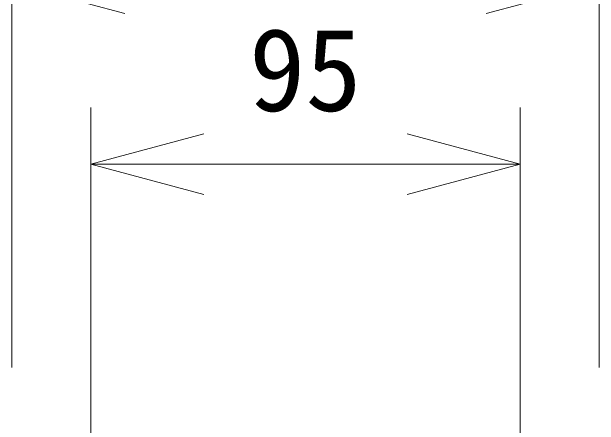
# Model space of a CAD drawing. Units: millimetres, scale not verified. Extents: x -62 to 111, y -57 to 60.
# Drawn here: x -29.43 to -16.43, y 31.49 to 40.63 of the extents above; entities that cross this region are included whole.
import ezdxf
from ezdxf.enums import TextEntityAlignment as Align

# ---------------------------------------------------------------- set-up
doc = ezdxf.new("R2010")
doc.units = ezdxf.units.MM
doc.header["$LTSCALE"] = 0.125
doc.layers.add('0-0_0', color=7, linetype='Continuous', lineweight=20)
doc.layers.add('0-4_SUNPO', color=7, linetype='Continuous', lineweight=20)
doc.styles.add('ＭＳ ゴシック', font='')
doc.styles.get('ＭＳ ゴシック').set_extended_font_data('MS Gothic')

# ---------------------------------------------------------------- blocks, each defined once
blk = doc.blocks.new('_Open30')
at = {"layer": '0-0_0'}
blk.add_line((0, 0), (-1, 0), dxfattribs=at)
blk.add_lwpolyline([(-1, 0.26795), (0, 0), (-1, -0.26795)], dxfattribs=at)
blk = doc.blocks.new('D3')
at = {"layer": '0-4_SUNPO'}
for p, q in [((36.8103, 343.6412), (36.8103, 352.0143)), ((46.3126, 343.6412), (46.3126, 352.0143)), ((39.3103, 350.7643), (43.8126, 350.7643))]:
    blk.add_line(p, q, dxfattribs=at)
at = {"layer": '0-4_SUNPO', "xscale": 2.5, "yscale": 2.5, "rotation": 180}
blk.add_blockref('_Open30', (36.8103, 350.7643), dxfattribs=at)
at = {"layer": '0-4_SUNPO', "xscale": 2.5, "yscale": 2.5}
blk.add_blockref('_Open30', (46.3126, 350.7643), dxfattribs=at)
at = {"layer": '0-4_SUNPO', "style": 'ＭＳ ゴシック'}
blk.add_text('95', height=1.833, dxfattribs=at).set_placement((40.3114, 351.3893), align=Align.BOTTOM_LEFT)
blk = doc.blocks.new('D1')
at = {"layer": '0-4_SUNPO'}
for p, q in [((35.0596, 346.2625), (35.0596, 356.0143)), ((48.0632, 346.2625), (48.0632, 356.0143)), ((37.5596, 354.7643), (45.5632, 354.7643))]:
    blk.add_line(p, q, dxfattribs=at)
at = {"layer": '0-4_SUNPO', "xscale": 2.5, "yscale": 2.5, "rotation": 180}
blk.add_blockref('_Open30', (35.0596, 354.7643), dxfattribs=at)
at = {"layer": '0-4_SUNPO', "xscale": 2.5, "yscale": 2.5}
blk.add_blockref('_Open30', (48.0632, 354.7643), dxfattribs=at)
at = {"layer": '0-4_SUNPO', "style": 'ＭＳ ゴシック'}
blk.add_text('130', height=1.833, dxfattribs=at).set_placement((40.014, 355.3893), align=Align.BOTTOM_LEFT)

msp = doc.modelspace()

# ---------------------------------------------------------------- block references
at = {"layer": '0-4_SUNPO'}
for name in ['D1', 'D3']:
    msp.add_blockref(name, (-64.4907, -313.5009), dxfattribs=at)

doc.saveas('drawing.dxf')
